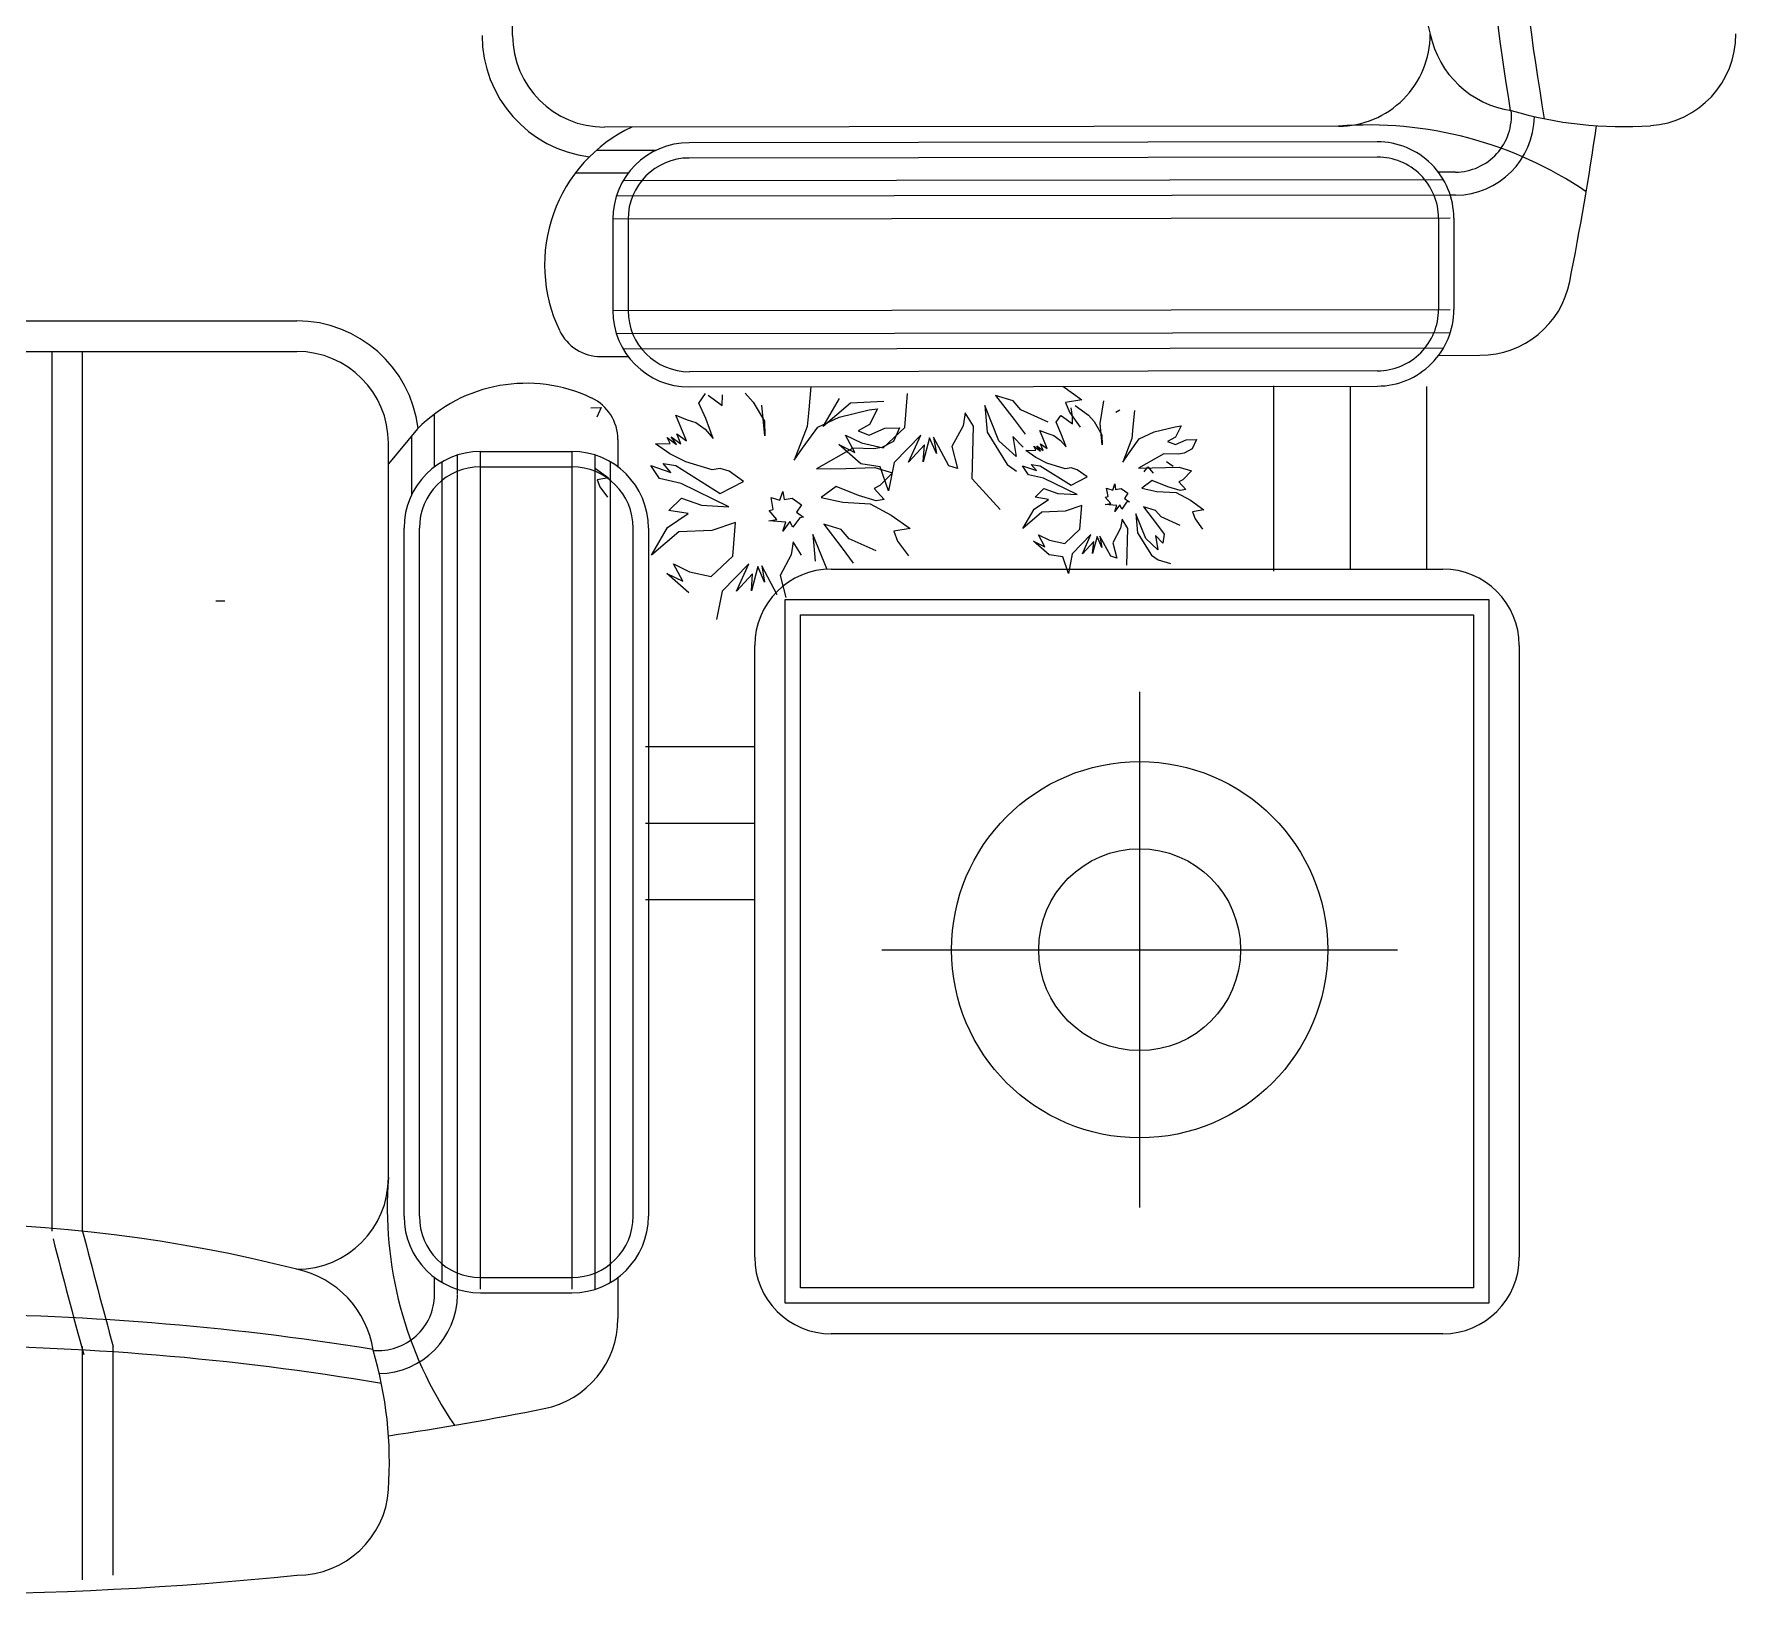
# Model space of a CAD drawing. Header units: inches. Extents: x 10.2 to 52.7, y 13.8 to 38.6.
# Drawn here: x 42.382 to 43.495, y 30.492 to 31.512 of the extents above; entities that cross this region are included whole.
import ezdxf

# ---------------------------------------------------------------- set-up
doc = ezdxf.new("R2010")
doc.units = ezdxf.units.IN
doc.header["$MEASUREMENT"] = 0
doc.layers.add('02', color=2, linetype='Continuous')
doc.layers.add('4', color=4, linetype='Continuous')

msp = doc.modelspace()

# ---------------------------------------------------------------- linework, layer by layer
at = {"layer": '02'}
for p, q in [((42.695, 31.5107), (42.6944, 31.9907)), ((43.2351, 31.4514), (42.7551, 31.4508)), ((42.7886, 31.4356), (42.7502, 31.4356)), ((43.2604, 31.4312), (42.8104, 31.4306)), ((42.7704, 31.4206), (42.7358, 31.4206)), ((43.3115, 31.4213), (43.3004, 31.4213)), ((43.3037, 31.4163), (42.7671, 31.4156)), ((43.3081, 31.4063), (42.7627, 31.4056)), ((43.3115, 31.4063), (43.3081, 31.4063)), ((43.3082, 31.3913), (42.7605, 31.3906)), ((42.7705, 31.3906), (42.7705, 31.3308)), ((43.3005, 31.3913), (43.3005, 31.3315)), ((42.7605, 31.3308), (43.3082, 31.3315)), ((42.7629, 31.3158), (43.3083, 31.3165)), ((42.0738, 31.3041), (42.5538, 31.3041)), ((42.3938, 30.7289), (42.3938, 31.3041)), ((42.4138, 30.7289), (42.4138, 31.3041)), ((42.7673, 31.3058), (43.3039, 31.3065)), ((43.2606, 31.2915), (42.8106, 31.2909)), ((42.8168, 31.2704), (42.8212, 31.2766)), ((42.8228, 31.2755), (42.8321, 31.2688)), ((42.8321, 31.2688), (42.8323, 31.2757)), ((42.8471, 31.2768), (42.8522, 31.2709)), ((42.8901, 31.2813), (42.8886, 31.266)), ((42.9515, 31.2545), (42.9532, 31.2767)), ((43.0108, 31.2754), (43.023, 31.2597)), ((43.0223, 31.2719), (43.0108, 31.2754)), ((43.0549, 31.2815), (43.0673, 31.2726)), ((43.1926, 31.2817), (43.1926, 31.1605)), ((43.2426, 31.2813), (43.2426, 31.1619)), ((43.2926, 31.2812), (43.2926, 31.1619)), ((42.7462, 31.2673), (42.7529, 31.2674)), ((42.7529, 31.2674), (42.7501, 31.2612)), ((42.8213, 31.2602), (42.8168, 31.2704)), ((42.8522, 31.2709), (42.8598, 31.2585)), ((42.86, 31.2489), (42.858, 31.2691)), ((42.8886, 31.266), (42.8877, 31.255)), ((42.8981, 31.2551), (42.9087, 31.2733)), ((42.916, 31.2704), (42.8981, 31.2551)), ((42.9085, 31.2612), (42.9282, 31.2659)), ((42.9377, 31.2713), (42.916, 31.2704)), ((42.9282, 31.2659), (42.9335, 31.2667)), ((42.9335, 31.2667), (42.9284, 31.2563)), ((42.9909, 31.2639), (42.9896, 31.2555)), ((42.9964, 31.2552), (42.9909, 31.2639)), ((43.013, 31.2457), (43.0037, 31.2688)), ((43.0037, 31.2688), (43.0053, 31.2513)), ((43.0274, 31.2659), (43.0223, 31.2719)), ((43.0451, 31.258), (43.0274, 31.2659)), ((43.0673, 31.2726), (43.0566, 31.2708)), ((43.0566, 31.2708), (43.0591, 31.2644)), ((43.0591, 31.2644), (43.0662, 31.2547)), ((43.0612, 31.2617), (43.0603, 31.2673)), ((43.0629, 31.2687), (43.0716, 31.2625)), ((43.0792, 31.2571), (43.0815, 31.2718)), ((43.0894, 31.2645), (43.0921, 31.2659)), ((43.1017, 31.2656), (43.1006, 31.2549)), ((42.8087, 31.2458), (42.8018, 31.2624)), ((42.8018, 31.2624), (42.8091, 31.2595)), ((42.8091, 31.2595), (42.8148, 31.2577)), ((42.8148, 31.2577), (42.821, 31.2533)), ((42.821, 31.2533), (42.8261, 31.2473)), ((42.8261, 31.2473), (42.8213, 31.2602)), ((42.8598, 31.2585), (42.86, 31.2489)), ((42.8877, 31.255), (42.8791, 31.233)), ((42.8846, 31.2408), (42.8946, 31.2547)), ((42.8946, 31.2547), (42.9085, 31.2612)), ((42.9284, 31.2563), (42.9209, 31.2523)), ((42.9209, 31.2523), (42.9282, 31.2495)), ((42.9282, 31.2495), (42.9384, 31.2539)), ((42.9373, 31.2412), (42.9515, 31.2545)), ((42.9384, 31.2539), (42.9479, 31.2541)), ((42.9479, 31.2541), (42.944, 31.2453)), ((42.9896, 31.2555), (42.9823, 31.2419)), ((42.9954, 31.2209), (42.9964, 31.2552)), ((43.023, 31.2597), (43.0301, 31.25)), ((43.0446, 31.2407), (43.0398, 31.2524)), ((43.0398, 31.2524), (43.0449, 31.2504)), ((43.0504, 31.258), (43.0535, 31.2623)), ((43.0535, 31.2508), (43.0504, 31.258)), ((43.0535, 31.2623), (43.0545, 31.2615)), ((43.0545, 31.2615), (43.0611, 31.2569)), ((43.0611, 31.2569), (43.0612, 31.2617)), ((43.0716, 31.2625), (43.0752, 31.2583)), ((43.0752, 31.2583), (43.0804, 31.2496)), ((43.0806, 31.243), (43.0792, 31.2571)), ((43.1006, 31.2549), (43.1, 31.2472)), ((43.1145, 31.2515), (43.1283, 31.2548)), ((43.1283, 31.2548), (43.1321, 31.2554)), ((43.1321, 31.2554), (43.1285, 31.2481)), ((42.6138, 30.7641), (42.6138, 31.2441)), ((42.629, 31.2105), (42.629, 31.249)), ((42.7885, 31.2438), (42.798, 31.244)), ((42.7978, 31.2371), (42.7885, 31.2438)), ((42.796, 31.2478), (42.8022, 31.2433)), ((42.798, 31.244), (42.796, 31.2478)), ((42.8022, 31.2433), (42.7987, 31.2482)), ((42.7987, 31.2482), (42.8049, 31.2438)), ((42.8024, 31.2502), (42.8087, 31.2458)), ((42.8049, 31.2438), (42.8024, 31.2502)), ((42.9083, 31.2432), (42.9187, 31.2381)), ((42.9227, 31.2306), (42.9083, 31.2432)), ((42.9127, 31.2494), (42.9231, 31.2443)), ((42.9187, 31.2381), (42.9127, 31.2494)), ((42.9231, 31.2443), (42.9373, 31.2412)), ((42.9364, 31.2413), (42.9311, 31.2404)), ((42.944, 31.2453), (42.9364, 31.2413)), ((42.9619, 31.2494), (42.9444, 31.2315)), ((42.9539, 31.2317), (42.9619, 31.2494)), ((42.9643, 31.243), (42.9539, 31.2317)), ((42.9676, 31.2477), (42.9635, 31.232)), ((42.9635, 31.232), (42.9643, 31.243)), ((42.9721, 31.2375), (42.9676, 31.2477)), ((42.9703, 31.2481), (42.9721, 31.2375)), ((42.9803, 31.2293), (42.9703, 31.2481)), ((42.9823, 31.2419), (42.986, 31.2276)), ((43.0053, 31.2513), (43.0184, 31.2303)), ((43.0243, 31.2354), (43.013, 31.2457)), ((43.0221, 31.2486), (43.0243, 31.2354)), ((43.0288, 31.2416), (43.0221, 31.2486)), ((43.0358, 31.2421), (43.0402, 31.239)), ((43.0372, 31.2395), (43.0358, 31.2421)), ((43.0402, 31.239), (43.0377, 31.2424)), ((43.0377, 31.2424), (43.042, 31.2393)), ((43.0403, 31.2438), (43.0446, 31.2407)), ((43.042, 31.2393), (43.0403, 31.2438)), ((43.0449, 31.2504), (43.049, 31.2491)), ((43.049, 31.2491), (43.0533, 31.246)), ((43.0533, 31.246), (43.0569, 31.2418)), ((43.0569, 31.2418), (43.0535, 31.2508)), ((43.0804, 31.2496), (43.0806, 31.243)), ((43.1, 31.2472), (43.094, 31.2318)), ((43.0978, 31.2372), (43.1048, 31.247)), ((43.1048, 31.247), (43.1145, 31.2515)), ((43.1285, 31.2481), (43.1232, 31.2453)), ((43.1232, 31.2453), (43.1284, 31.2433)), ((43.1284, 31.2433), (43.1355, 31.2464)), ((43.1355, 31.2464), (43.1421, 31.2466)), ((43.1421, 31.2466), (43.1394, 31.2404)), ((42.649, 30.6954), (42.649, 31.232)), ((42.659, 30.6877), (42.659, 31.2364)), ((42.674, 30.691), (42.674, 31.2387)), ((42.7338, 31.2387), (42.7338, 30.691)), ((42.7488, 31.2364), (42.7488, 30.691)), ((42.7588, 31.232), (42.7588, 30.6954)), ((42.7985, 31.2249), (42.7934, 31.2309)), ((42.7934, 31.2309), (42.8018, 31.2296)), ((42.8082, 31.232), (42.7978, 31.2371)), ((42.8255, 31.2268), (42.8082, 31.232)), ((42.8791, 31.233), (42.8846, 31.2408)), ((42.9174, 31.2408), (42.8937, 31.2273)), ((42.9311, 31.2404), (42.9174, 31.2408)), ((42.9353, 31.2286), (42.9227, 31.2306)), ((42.9444, 31.2315), (42.9407, 31.2131)), ((43.0184, 31.2303), (43.0246, 31.2258)), ((43.0305, 31.2393), (43.0372, 31.2395)), ((43.0371, 31.2347), (43.0305, 31.2393)), ((43.034, 31.2303), (43.0399, 31.2294)), ((43.0375, 31.2262), (43.034, 31.2303)), ((43.0443, 31.2311), (43.0371, 31.2347)), ((43.0564, 31.2274), (43.0443, 31.2311)), ((43.094, 31.2318), (43.0978, 31.2372)), ((43.1208, 31.2373), (43.1042, 31.2278)), ((43.1304, 31.237), (43.1208, 31.2373)), ((43.1225, 31.2322), (43.1269, 31.2291)), ((43.1341, 31.2376), (43.1304, 31.237)), ((43.1394, 31.2404), (43.1341, 31.2376)), ((42.674, 31.2287), (42.7338, 31.2287)), ((42.7491, 31.2276), (42.7577, 31.2214)), ((42.7577, 31.2214), (42.7503, 31.2202)), ((42.7503, 31.2202), (42.752, 31.2157)), ((42.7854, 31.2296), (42.7985, 31.2249)), ((42.791, 31.221), (42.7854, 31.2296)), ((42.8051, 31.2179), (42.791, 31.221)), ((42.8018, 31.2296), (42.8308, 31.2113)), ((42.8308, 31.2276), (42.8255, 31.2268)), ((42.8366, 31.2259), (42.8308, 31.2276)), ((42.8308, 31.2113), (42.8459, 31.2192)), ((42.8459, 31.2192), (42.8366, 31.2259)), ((42.8937, 31.2273), (42.9128, 31.2277)), ((42.9128, 31.2277), (42.9318, 31.2282)), ((42.9318, 31.2282), (42.9433, 31.2247)), ((42.9433, 31.2247), (42.9351, 31.2165)), ((42.9407, 31.2131), (42.9353, 31.2286)), ((42.986, 31.2276), (42.9803, 31.2293)), ((43.0138, 31.2008), (42.9954, 31.2209)), ((43.0284, 31.2294), (43.0375, 31.2262)), ((43.0323, 31.2234), (43.0284, 31.2294)), ((43.0422, 31.2212), (43.0323, 31.2234)), ((43.0399, 31.2294), (43.0602, 31.2166)), ((43.0641, 31.2105), (43.0422, 31.2212)), ((43.0602, 31.2281), (43.0564, 31.2274)), ((43.0642, 31.2268), (43.0602, 31.2281)), ((43.0602, 31.2166), (43.0707, 31.2222)), ((43.0707, 31.2222), (43.0642, 31.2268)), ((43.1042, 31.2278), (43.1309, 31.2285)), ((43.1132, 31.2198), (43.1064, 31.2148)), ((43.108, 31.2254), (43.1103, 31.2287)), ((43.1103, 31.2287), (43.1139, 31.2245)), ((43.1234, 31.2157), (43.1132, 31.2198)), ((43.1332, 31.2202), (43.1306, 31.2188)), ((43.1306, 31.2188), (43.1352, 31.2139)), ((43.1309, 31.2285), (43.1389, 31.226)), ((43.1389, 31.226), (43.1332, 31.2202)), ((42.752, 31.2157), (42.757, 31.2088)), ((42.7972, 31.2001), (42.8054, 31.2083)), ((42.8364, 31.2026), (42.8051, 31.2179)), ((42.8054, 31.2083), (42.8184, 31.2037)), ((42.8641, 31.2086), (42.8698, 31.2069)), ((42.8654, 31.2007), (42.8641, 31.2086)), ((42.8698, 31.2069), (42.8716, 31.2126)), ((42.8716, 31.2126), (42.8725, 31.2073)), ((42.8725, 31.2073), (42.8778, 31.2082)), ((42.8778, 31.2082), (42.884, 31.2038)), ((42.9066, 31.2158), (42.8968, 31.2087)), ((42.8968, 31.2087), (42.911, 31.2056)), ((42.9212, 31.21), (42.9066, 31.2158)), ((42.9327, 31.2065), (42.9212, 31.21)), ((42.9351, 31.2165), (42.9314, 31.2145)), ((42.9314, 31.2145), (42.938, 31.2074)), ((43.0366, 31.2088), (43.0424, 31.2145)), ((43.0455, 31.2074), (43.0366, 31.2088)), ((43.0424, 31.2145), (43.0515, 31.2113)), ((43.0515, 31.2113), (43.0641, 31.2105)), ((43.0825, 31.2089), (43.0844, 31.2092)), ((43.0861, 31.2047), (43.0825, 31.2089)), ((43.0834, 31.2148), (43.0875, 31.2135)), ((43.0844, 31.2092), (43.0834, 31.2148)), ((43.0875, 31.2135), (43.0887, 31.2175)), ((43.0887, 31.2175), (43.0893, 31.2138)), ((43.0893, 31.2138), (43.093, 31.2145)), ((43.093, 31.2145), (43.0974, 31.2114)), ((43.0974, 31.2114), (43.0951, 31.2081)), ((43.0951, 31.2081), (43.0983, 31.2058)), ((43.1064, 31.2148), (43.1163, 31.2126)), ((43.1163, 31.2126), (43.1289, 31.2119)), ((43.1315, 31.2133), (43.1234, 31.2157)), ((43.1289, 31.2119), (43.1383, 31.2068)), ((43.1352, 31.2139), (43.1315, 31.2133)), ((42.7963, 31.1891), (42.8098, 31.1982)), ((42.8098, 31.1982), (42.7972, 31.2001)), ((42.8184, 31.2037), (42.8364, 31.2026)), ((42.8627, 31.2002), (42.8654, 31.2007)), ((42.8678, 31.1942), (42.8627, 31.2002)), ((42.884, 31.2038), (42.8807, 31.1991)), ((42.8807, 31.1991), (42.8853, 31.1958)), ((42.911, 31.2056), (42.9289, 31.2045)), ((42.9289, 31.2045), (42.9425, 31.1972)), ((42.938, 31.2074), (42.9327, 31.2065)), ((42.9425, 31.1972), (42.9549, 31.1884)), ((43.0286, 31.1883), (43.036, 31.2011)), ((43.0411, 31.199), (43.0286, 31.1883)), ((43.036, 31.2011), (43.0455, 31.2074)), ((43.0563, 31.1997), (43.0411, 31.199)), ((43.0672, 31.2034), (43.0563, 31.1997)), ((43.0659, 31.1879), (43.0672, 31.2034)), ((43.0824, 31.2041), (43.0861, 31.2047)), ((43.0901, 31.2034), (43.0824, 31.2041)), ((43.092, 31.2038), (43.0889, 31.1994)), ((43.0889, 31.1994), (43.0901, 31.2034)), ((43.0934, 31.2011), (43.092, 31.2038)), ((43.0965, 31.2055), (43.0934, 31.2011)), ((43.0983, 31.2058), (43.0965, 31.2055)), ((43.1091, 31.1818), (43.1025, 31.1979)), ((43.1025, 31.1979), (43.1036, 31.1856)), ((43.1075, 31.2025), (43.116, 31.1915)), ((43.1155, 31.2001), (43.1075, 31.2025)), ((43.1191, 31.1959), (43.1155, 31.2001)), ((43.1383, 31.2068), (43.147, 31.2006)), ((43.147, 31.2006), (43.1396, 31.1993)), ((43.1396, 31.1993), (43.1413, 31.1948)), ((42.634, 30.7387), (42.634, 31.1887)), ((42.7738, 30.7387), (42.7738, 31.1887)), ((42.7857, 31.1709), (42.7963, 31.1891)), ((42.8036, 31.1862), (42.7857, 31.1709)), ((42.8253, 31.1871), (42.8036, 31.1862)), ((42.8408, 31.1924), (42.8253, 31.1871)), ((42.8391, 31.1703), (42.8408, 31.1924)), ((42.8625, 31.1934), (42.8678, 31.1942)), ((42.8736, 31.1925), (42.8625, 31.1934)), ((42.8763, 31.1929), (42.8718, 31.1867)), ((42.8718, 31.1867), (42.8736, 31.1925)), ((42.8783, 31.1892), (42.8763, 31.1929)), ((42.8827, 31.1954), (42.8783, 31.1892)), ((42.8853, 31.1958), (42.8827, 31.1954)), ((42.9099, 31.1877), (42.8984, 31.1912)), ((42.8984, 31.1912), (42.9106, 31.1755)), ((42.915, 31.1817), (42.9099, 31.1877)), ((42.9549, 31.1884), (42.9443, 31.1866)), ((42.9443, 31.1866), (42.9467, 31.1802)), ((43.056, 31.1786), (43.0659, 31.1879)), ((43.0926, 31.1886), (43.0875, 31.1791)), ((43.0935, 31.1945), (43.0926, 31.1886)), ((43.0974, 31.1884), (43.0935, 31.1945)), ((43.0967, 31.1644), (43.0974, 31.1884)), ((43.1036, 31.1856), (43.1128, 31.1709)), ((43.116, 31.1915), (43.121, 31.1847)), ((43.1315, 31.1903), (43.1191, 31.1959)), ((43.1413, 31.1948), (43.1462, 31.188)), ((42.8785, 31.1796), (42.8772, 31.1712)), ((42.884, 31.171), (42.8785, 31.1796)), ((42.9007, 31.1615), (42.8913, 31.1845)), ((42.8913, 31.1845), (42.8929, 31.167)), ((42.9106, 31.1755), (42.9177, 31.1657)), ((42.9328, 31.1737), (42.915, 31.1817)), ((42.9467, 31.1802), (42.9538, 31.1704)), ((43.0357, 31.18), (43.043, 31.1764)), ((43.0458, 31.1711), (43.0357, 31.18)), ((43.0388, 31.1843), (43.0461, 31.1808)), ((43.043, 31.1764), (43.0388, 31.1843)), ((43.0461, 31.1808), (43.056, 31.1786)), ((43.0732, 31.1844), (43.061, 31.1718)), ((43.0677, 31.1719), (43.0732, 31.1844)), ((43.075, 31.1799), (43.0677, 31.1719)), ((43.0773, 31.1831), (43.0743, 31.1721)), ((43.0743, 31.1721), (43.075, 31.1799)), ((43.0804, 31.176), (43.0773, 31.1831)), ((43.0791, 31.1834), (43.0804, 31.176)), ((43.0861, 31.1703), (43.0791, 31.1834)), ((43.0875, 31.1791), (43.0902, 31.169)), ((43.117, 31.1745), (43.1091, 31.1818)), ((43.1154, 31.1838), (43.117, 31.1745)), ((43.1201, 31.1788), (43.1154, 31.1838)), ((43.121, 31.1847), (43.1201, 31.1788)), ((42.8003, 31.1652), (42.8107, 31.1601)), ((42.8063, 31.1539), (42.8003, 31.1652)), ((42.8249, 31.157), (42.8391, 31.1703)), ((42.8495, 31.1652), (42.832, 31.1473)), ((42.8415, 31.1475), (42.8495, 31.1652)), ((42.8553, 31.1635), (42.8511, 31.1477)), ((42.8597, 31.1533), (42.8553, 31.1635)), ((42.8579, 31.1639), (42.8597, 31.1533)), ((42.8679, 31.1451), (42.8579, 31.1639)), ((42.8772, 31.1712), (42.8699, 31.1577)), ((43.0547, 31.1698), (43.0458, 31.1711)), ((43.0584, 31.1589), (43.0547, 31.1698)), ((43.061, 31.1718), (43.0584, 31.1589)), ((43.0902, 31.169), (43.0861, 31.1703)), ((43.1128, 31.1709), (43.1171, 31.1678)), ((43.1171, 31.1678), (43.1252, 31.1654)), ((42.7959, 31.1589), (42.8063, 31.1539)), ((42.8103, 31.1463), (42.7959, 31.1589)), ((42.8107, 31.1601), (42.8249, 31.157)), ((42.8519, 31.1588), (42.8415, 31.1475)), ((42.8511, 31.1477), (42.8519, 31.1588)), ((42.8699, 31.1577), (42.8737, 31.1433)), ((42.832, 31.1473), (42.8283, 31.1289)), ((42.8733, 31.1419), (43.3333, 31.1419)), ((42.8733, 30.6819), (42.8733, 31.1419)), ((43.3333, 31.1419), (43.3333, 30.6819)), ((42.5068, 31.1408), (42.5009, 31.1408)), ((42.8833, 31.1319), (43.3233, 31.1319)), ((42.8833, 30.6919), (42.8833, 31.1319)), ((43.3233, 31.1319), (43.3233, 30.6919)), ((43.105, 31.0816), (43.105, 30.7445)), ((42.7819, 31.0458), (42.8533, 31.0458)), ((42.7819, 30.9958), (42.8533, 30.9958)), ((42.7819, 30.9458), (42.8533, 30.9458)), ((42.9365, 30.913), (43.2736, 30.913)), ((42.644, 30.6877), (42.644, 30.6987)), ((42.674, 30.6987), (42.7338, 30.6987)), ((43.3233, 30.6919), (42.8833, 30.6919)), ((43.3333, 30.6819), (42.8733, 30.6819)), ((42.4138, 30.501), (42.4138, 30.6535)), ((42.4338, 30.5041), (42.4338, 30.6535))]:
    msp.add_line(p, q, dxfattribs=at)
for radius in [0.123, 0.066]:
    msp.add_circle((43.105, 30.913), radius, dxfattribs=at)
for centre, radius, start, end in [((45.1268, 31.7539), 1.7822, 170.5349, 189.616), ((45.1561, 31.754), 1.8322, 170.9712, 189.1797), ((44.2397, 31.7528), 0.975, 165.8254, 194.3255), ((42.755, 31.5108), 0.06, 180.0755, 270.0755), ((43.3111, 31.4584), 0.0371, 270.6702, 4.9184), ((43.3111, 31.4584), 0.0521, 270.6702, 359.156), ((43.2549, 31.199), 0.2532, 55.8361, 94.49), ((42.8105, 31.3906), 0.04, 90.0755, 180.0755), ((43.2605, 31.3912), 0.04, 0.0755, 90.0755), ((42.8105, 31.3309), 0.04, 180.0755, 270.0755), ((43.2605, 31.3315), 0.04, 270.0755, 0.0755), ((42.5538, 31.2441), 0.06, 0, 90), ((42.674, 31.1887), 0.04, 90, 180), ((42.7338, 31.1887), 0.04, 0, 90), ((42.8662, 30.7446), 0.2532, 175.5854, 214.2393), ((42.3138, 29.7591), 0.975, 75.75, 104.25), ((42.674, 30.7387), 0.04, 180, 270), ((42.7338, 30.7387), 0.04, 270, 0), ((48.1445, 32.2092), 5.9388, 194.48369, 195.23856), ((48.1445, 32.2092), 5.9188, 194.48369, 195.23856), ((42.6069, 30.688), 0.0371, 265.1571, 359.4053), ((42.6069, 30.688), 0.0521, 270.9194, 359.4053), ((42.3138, 28.8426), 1.8322, 80.8958, 99.1042), ((42.3138, 28.8719), 1.7822, 80.4594, 99.5406)]:
    msp.add_arc(centre, radius, start, end, dxfattribs=at)
at = {"layer": '4'}
for p, q in [((43.2604, 31.4412), (42.8104, 31.4406)), ((42.7605, 31.3906), (42.7605, 31.3308)), ((43.3105, 31.3913), (43.3105, 31.3315)), ((41.4738, 31.3241), (42.5538, 31.3241)), ((42.7527, 31.3008), (42.7706, 31.3008)), ((43.3006, 31.3015), (43.3275, 31.3016)), ((42.8106, 31.2809), (43.2606, 31.2815)), ((42.644, 31.2287), (42.644, 31.2633)), ((42.6328, 31.2535), (42.6138, 31.2307)), ((42.7638, 31.2466), (42.7638, 31.2287)), ((42.674, 31.2387), (42.7338, 31.2387)), ((42.624, 30.7387), (42.624, 31.1887)), ((42.7838, 31.1887), (42.7838, 30.7387)), ((42.9033, 31.1619), (43.3033, 31.1619)), ((42.8533, 30.7119), (42.8533, 31.1119)), ((43.3533, 31.1119), (43.3533, 30.7119)), ((42.7638, 30.6987), (42.7638, 30.6718)), ((42.674, 30.6887), (42.7338, 30.6887)), ((43.3033, 30.6619), (42.9033, 30.6619))]:
    msp.add_line(p, q, dxfattribs=at)
for centre, radius, start, end in [((42.755, 31.5108), 0.08, 180.0755, 263.0124), ((43.235, 31.5114), 0.06, 270.0755, 0.0755), ((43.3574, 31.5246), 0.0637, 191.8822, 261.6018), ((43.435, 31.5116), 0.06, 273.9479, 0.0755), ((43.4212, 31.711), 0.2599, 253.6489, 273.9479), ((42.8155, 31.3608), 0.0996, 115.3288, 205.4833), ((41.3755, 31.749), 2.05, 348.7735, 351.6603), ((42.8105, 31.3906), 0.05, 90.0755, 180.0755), ((43.2605, 31.3912), 0.05, 0.0755, 90.0755), ((43.3275, 31.3616), 0.06, 270.0755, 348.7735), ((42.8105, 31.3309), 0.05, 180.0755, 270.0755), ((43.2605, 31.3315), 0.05, 270.0755, 0.0755), ((42.5538, 31.2441), 0.08, 7.063, 90), ((42.7527, 31.3308), 0.03, 205.4833, 270.0755), ((42.7039, 31.1837), 0.0996, 64.5921, 135.5106), ((42.7338, 31.2466), 0.03, 0, 64.5921), ((42.674, 31.1887), 0.05, 90, 180), ((42.7338, 31.1887), 0.05, 0, 90), ((42.9033, 31.1119), 0.05, 90, 180), ((43.3033, 31.1119), 0.05, 0, 90), ((42.5538, 30.7641), 0.06, 270, 0), ((42.674, 30.7387), 0.05, 180, 270), ((42.7338, 30.7387), 0.05, 270, 0), ((42.9033, 30.7119), 0.05, 180, 270), ((43.3033, 30.7119), 0.05, 270, 0), ((42.5408, 30.6417), 0.0637, 8.4737, 78.1933), ((42.7038, 30.6718), 0.06, 281.302, 0), ((42.3545, 30.5776), 0.2599, 356.1275, 16.4266), ((42.3138, 32.6232), 2.05, 278.4151, 281.302), ((42.554, 30.5641), 0.06, 270, 356.1275), ((42.3138, 32.8536), 2.3618, 264.1638, 275.8362)]:
    msp.add_arc(centre, radius, start, end, dxfattribs=at)

doc.saveas('drawing.dxf')
